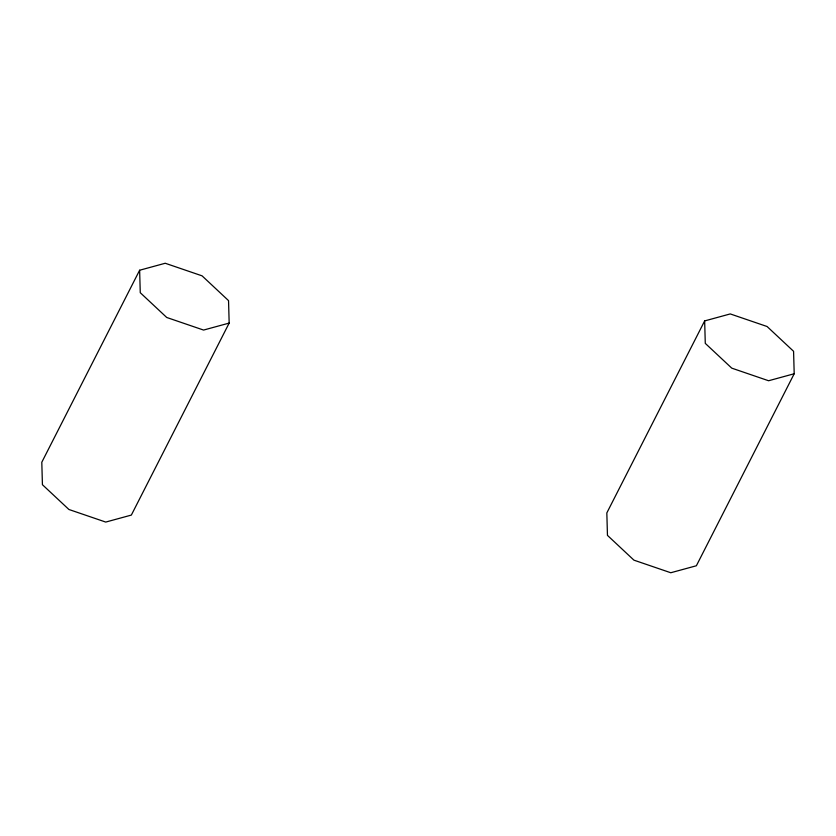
<?xml version="1.0" encoding="UTF-8"?>
<svg xmlns="http://www.w3.org/2000/svg" width="836" height="836" viewBox="0 0 836 836"><rect width="100%" height="100%" fill="white"/><g stroke="black" fill="none" stroke-linecap="round" stroke-linejoin="round"><path stroke-width="1.25" d="M139.633 270.237L41.8 462.245L42.427 484.702L68.918 509.49L105.744 522.072L131.346 515.08L229.168 323.083L228.541 300.626L202.061 275.838L165.225 263.256L139.633 270.237L140.26 292.704L166.74 317.481L203.576 330.063L229.168 323.083M704.654 320.92L606.832 512.917L607.458 535.374L633.939 560.162L670.775 572.744L696.367 565.763L794.2 373.755L793.573 351.298L767.082 326.51L730.256 313.928L704.654 320.92L705.281 343.377L731.772 368.154L768.597 380.746L794.2 373.755"/></g></svg>
